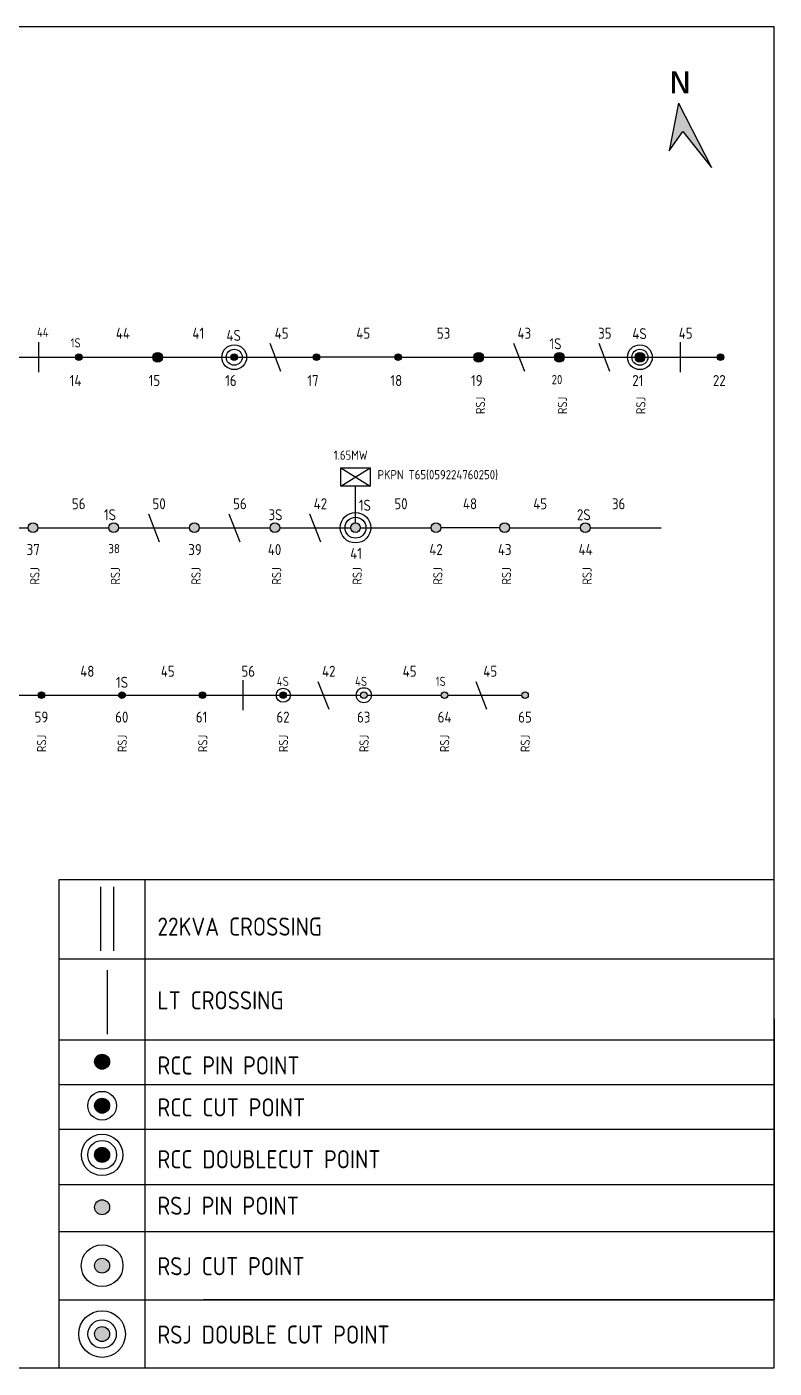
# Model space of a CAD drawing. Header units: millimetres. Extents: x 48530 to 51620, y -10326 to -9463.
# Drawn here: x 51167 to 51620, y -10277 to -9463 of the extents above; entities that cross this region are included whole.
import ezdxf

# ---------------------------------------------------------------- set-up
doc = ezdxf.new("R2010")
doc.units = ezdxf.units.MM
doc.styles.get("Standard").update_dxf_attribs({"font": 'dim.shx'})
pattern_1 = [(270, (60818.2314, 38928.143), (6.985, -1e-15), [5.08, -1.905]), (360, (60818.2314, 38928.143), (2e-15, 6.985), [5.08, -1.905])]
pattern_2 = [(270, (60912.6596, 38928.143), (6.985, -1e-15), [5.08, -1.905]), (360, (60912.6596, 38928.143), (2e-15, 6.985), [5.08, -1.905])]
pattern_3 = [(270, (60962.615, 38928.143), (6.985, -1e-15), [5.08, -1.905]), (360, (60962.615, 38928.143), (2e-15, 6.985), [5.08, -1.905])]
pattern_4 = [(270, (61012.16, 38928.143), (6.985, -1e-15), [5.08, -1.905]), (360, (61012.16, 38928.143), (2e-15, 6.985), [5.08, -1.905])]
pattern_5 = [(270, (61207.983, 38928.143), (6.985, -1e-15), [5.08, -1.905]), (360, (61207.983, 38928.143), (2e-15, 6.985), [5.08, -1.905])]

msp = doc.modelspace()

# ---------------------------------------------------------------- hatches: boundary and pattern name
h = msp.add_hatch(color=256)
h.dxf.hatch_style = 1
h.paths.add_polyline_path([(51562.3, -9508.98), (51556.57, -9537.91), (51564.88, -9526.2), (51582.25, -9548.1)])
h = msp.add_hatch()
h.set_pattern_fill('ANGLE', color=256, angle=-90)
h.set_pattern_definition(pattern_1)
h.paths.add_polyline_path([(51196.07, -9663.3, 1), (51200.03, -9663.3, 1)])
h = msp.add_hatch()
h.set_pattern_fill('ANGLE', color=256, angle=-90)
h.set_pattern_definition(pattern_1)
h.paths.add_polyline_path([(51196.07, -9663.3, 1), (51200.03, -9663.3, 1)])
h = msp.add_hatch(color=256)
h.dxf.hatch_style = 1
h.paths.add_polyline_path([(51200.03, -9663.3, 1), (51196.07, -9663.3, 1)])
h = msp.add_hatch(color=256)
h.dxf.hatch_style = 1
h.paths.add_polyline_path([(51243.04, -9663.3, 1), (51248.97, -9663.3, 1)])
h = msp.add_hatch()
h.set_pattern_fill('ANGLE', color=256, angle=-90)
h.set_pattern_definition(pattern_2)
h.paths.add_polyline_path([(51290.5, -9663.3, 1), (51294.46, -9663.3, 1)])
h = msp.add_hatch()
h.set_pattern_fill('ANGLE', color=256, angle=-90)
h.set_pattern_definition(pattern_2)
h.paths.add_polyline_path([(51290.5, -9663.3, 1), (51294.46, -9663.3, 1)])
h = msp.add_hatch(color=256)
h.dxf.hatch_style = 1
h.paths.add_polyline_path([(51294.46, -9663.3, 1), (51290.5, -9663.3, 1)])
h = msp.add_hatch()
h.set_pattern_fill('ANGLE', color=256, angle=-90)
h.set_pattern_definition(pattern_3)
h.paths.add_polyline_path([(51340.46, -9663.3, 1), (51344.41, -9663.3, 1)])
h = msp.add_hatch()
h.set_pattern_fill('ANGLE', color=256, angle=-90)
h.set_pattern_definition(pattern_3)
h.paths.add_polyline_path([(51340.46, -9663.3, 1), (51344.41, -9663.3, 1)])
h = msp.add_hatch(color=256)
h.dxf.hatch_style = 1
h.paths.add_polyline_path([(51344.41, -9663.3, 1), (51340.46, -9663.3, 1)])
h = msp.add_hatch()
h.set_pattern_fill('ANGLE', color=256, angle=-90)
h.set_pattern_definition(pattern_4)
h.paths.add_polyline_path([(51393.96, -9663.3, 1), (51390, -9663.3, 1)])
h = msp.add_hatch()
h.set_pattern_fill('ANGLE', color=256, angle=-90)
h.set_pattern_definition(pattern_4)
h.paths.add_polyline_path([(51390, -9663.3, 1), (51393.96, -9663.3, 1)])
h = msp.add_hatch(color=256)
h.dxf.hatch_style = 1
h.paths.add_polyline_path([(51393.96, -9663.3, 1), (51390, -9663.3, 1)])
at = {"lineweight": 5, "true_color": 0xed1f24}
h = msp.add_hatch(color=240, dxfattribs=at)
h.dxf.hatch_style = 1
h.paths.add_polyline_path([(51443.9, -9663.3, 1), (51437.97, -9663.3, 1)])
h = msp.add_hatch(color=240, dxfattribs=at)
h.dxf.hatch_style = 1
h.paths.add_polyline_path([(51492.86, -9663.3, 1), (51486.92, -9663.3, 1)])
h = msp.add_hatch(color=240, dxfattribs=at)
h.dxf.hatch_style = 1
h.paths.add_polyline_path([(51541.81, -9663.3, 1), (51535.88, -9663.3, 1)])
h = msp.add_hatch()
h.set_pattern_fill('ANGLE', color=256, angle=-90)
h.set_pattern_definition(pattern_5)
h.paths.add_polyline_path([(51589.78, -9663.3, 1), (51585.82, -9663.3, 1)])
h = msp.add_hatch()
h.set_pattern_fill('ANGLE', color=256, angle=-90)
h.set_pattern_definition(pattern_5)
h.paths.add_polyline_path([(51585.82, -9663.3, 1), (51589.78, -9663.3, 1)])
h = msp.add_hatch(color=256)
h.dxf.hatch_style = 1
h.paths.add_polyline_path([(51589.78, -9663.3, 1), (51585.82, -9663.3, 1)])
h = msp.add_hatch(color=240, dxfattribs=at)
h.dxf.hatch_style = 1
h.paths.add_polyline_path([(51167.35, -9766.85, 1), (51173.26, -9766.85, 1)])
h.paths.add_polyline_path([(51216.31, -9766.85, 1), (51222.21, -9766.85, 1)])
h.paths.add_polyline_path([(51265.26, -9766.85, 1), (51271.17, -9766.85, 1)])
h.paths.add_polyline_path([(51320.12, -9766.85, 1), (51314.22, -9766.85, 1)])
h.paths.add_polyline_path([(51369.08, -9766.85, 1), (51363.17, -9766.85, 1)])
h = msp.add_hatch(color=240, dxfattribs=at)
h.dxf.hatch_style = 1
h.paths.add_polyline_path([(51502.76, -9766.85, 1), (51508.67, -9766.85, 1)])
h.paths.add_polyline_path([(51459.72, -9766.85, 1), (51453.81, -9766.85, 1)])
h.paths.add_polyline_path([(51412.13, -9766.85, 1), (51418.04, -9766.85, 1)])
at = {"true_color": 0xed1f24}
h = msp.add_hatch(color=240, dxfattribs=at)
h.dxf.hatch_style = 1
h.paths.add_polyline_path([(51177.34, -9868.6, 1), (51173.38, -9868.6, 1)])
h = msp.add_hatch(color=240, dxfattribs=at)
h.dxf.hatch_style = 1
h.paths.add_polyline_path([(51226.29, -9868.6, 1), (51222.34, -9868.6, 1)])
h = msp.add_hatch(color=240, dxfattribs=at)
h.dxf.hatch_style = 1
h.paths.add_polyline_path([(51275.25, -9868.6, 1), (51271.29, -9868.6, 1)])
h = msp.add_hatch(color=240, dxfattribs=at)
h.dxf.hatch_style = 1
h.paths.add_polyline_path([(51320.25, -9868.6, 1), (51324.2, -9868.6, 1)])
h = msp.add_hatch(color=240, dxfattribs=at)
h.dxf.hatch_style = 1
h.paths.add_polyline_path([(51369.2, -9868.6, 1), (51373.16, -9868.6, 1)])
h.paths.add_polyline_path([(51422.12, -9868.6, 1), (51418.16, -9868.6, 1)])
h.paths.add_polyline_path([(51471.07, -9868.6, 1), (51467.12, -9868.6, 1)])
h = msp.add_hatch(color=256)
h.dxf.hatch_style = 1
h.paths.add_polyline_path([(51216.79, -10091.17, 1), (51207.72, -10091.17, 1)])
h = msp.add_hatch(color=256)
h.dxf.hatch_style = 1
h.paths.add_polyline_path([(51216.79, -10117.9, 1), (51207.72, -10117.9, 1)])
h = msp.add_hatch(color=256)
h.dxf.hatch_style = 1
h.paths.add_polyline_path([(51216.79, -10147.76, 1), (51207.72, -10147.76, 1)])
h = msp.add_hatch(color=240, dxfattribs=at)
h.dxf.hatch_style = 1
h.paths.add_polyline_path([(51207.72, -10179.59, 1), (51216.79, -10179.59, 1)])
h.paths.add_polyline_path([(51216.79, -10215.05, 1), (51207.72, -10215.05, 1)])
h.paths.add_polyline_path([(51216.79, -10256.59, 1), (51207.72, -10256.59, 1)])

# ---------------------------------------------------------------- linework, layer by layer
for p, q in [((51562.3, -9508.98), (51556.57, -9537.91)), ((51562.3, -9508.98), (51582.25, -9548.1)), ((51556.57, -9537.91), (51564.88, -9526.2)), ((51564.88, -9526.2), (51582.25, -9548.1)), ((51173.57, -9654.2), (51173.57, -9672.4)), ((51314.07, -9654.85), (51320.66, -9671.81)), ((51462.13, -9654.85), (51468.72, -9671.81)), ((51513.84, -9654.85), (51520.43, -9671.81)), ((51563.32, -9654.2), (51563.32, -9672.4)), ((51151.07, -9663.3), (51196.07, -9663.3)), ((51196.07, -9663.3), (51200.03, -9663.3)), ((51200.03, -9663.3), (51244.03, -9663.3)), ((51247.98, -9663.3), (51292.98, -9663.3)), ((51290.5, -9663.3), (51294.46, -9663.3)), ((51294.46, -9663.3), (51340.46, -9663.3)), ((51340.46, -9663.3), (51344.41, -9663.3)), ((51390, -9663.3), (51344.41, -9663.3)), ((51390, -9663.3), (51393.96, -9663.3)), ((51393.96, -9663.3), (51437.97, -9663.3)), ((51443.9, -9663.3), (51486.92, -9663.3)), ((51492.86, -9663.3), (51535.88, -9663.3)), ((51541.81, -9663.3), (51585.82, -9663.3)), ((51585.82, -9663.3), (51589.78, -9663.3)), ((51357.27, -9730.45), (51374.98, -9741.6)), ((51357.27, -9741.6), (51374.98, -9730.45)), ((51366.13, -9763.89), (51366.13, -9741.6)), ((51240.35, -9758.4), (51246.94, -9775.36)), ((51289.3, -9758.4), (51295.9, -9775.36)), ((51338.26, -9758.4), (51344.86, -9775.36)), ((51123.33, -9766.85), (51167.35, -9766.85)), ((51173.26, -9766.85), (51216.31, -9766.85)), ((51222.21, -9766.85), (51265.26, -9766.85)), ((51271.17, -9766.85), (51314.22, -9766.85)), ((51320.12, -9766.85), (51363.17, -9766.85)), ((51369.08, -9766.85), (51412.13, -9766.85)), ((51453.81, -9766.85), (51418.04, -9766.85)), ((51459.72, -9766.85), (51502.76, -9766.85)), ((51508.67, -9766.85), (51551.72, -9766.85)), ((51297.75, -9859.5), (51297.75, -9877.7)), ((51343.32, -9860.15), (51349.91, -9877.11)), ((51439.18, -9860.15), (51445.78, -9877.11)), ((51128.38, -9868.6), (51173.38, -9868.6)), ((51177.34, -9868.6), (51222.34, -9868.6)), ((51226.29, -9868.6), (51271.29, -9868.6)), ((51275.25, -9868.6), (51320.25, -9868.6)), ((51324.2, -9868.6), (51369.2, -9868.6)), ((51373.16, -9868.6), (51418.16, -9868.6)), ((51422.12, -9868.6), (51467.12, -9868.6)), ((51186.25, -9980.48), (51620.4, -9980.48)), ((51211.26, -9985.01), (51211.26, -10023.81)), ((51219.12, -9985.01), (51219.12, -10023.81)), ((51238.26, -9980.48), (51238.26, -10277.31)), ((51186.25, -10028.74), (51620.4, -10028.74)), ((51215.41, -10035.67), (51215.41, -10074.48)), ((51186.25, -10077.89), (51620.4, -10077.89)), ((51186.25, -10105.01), (51620.4, -10105.01)), ((51186.25, -10132.12), (51620.4, -10132.12)), ((51186.25, -10165.72), (51620.4, -10165.72)), ((51186.25, -10194.22), (51620.4, -10194.22)), ((51186.25, -10235.77), (51620.4, -10235.77))]:
    msp.add_line(p, q)
for points in [[(50468.55, -10277.06), (51620.4, -10277.06), (51620.4, -9462.62), (50468.55, -9462.62)], [(51357.27, -9730.45), (51374.98, -9730.45), (51374.98, -9741.6), (51357.27, -9741.6)]]:
    msp.add_lwpolyline(points, close=True)
for points in [[(51186.25, -10277.31), (51186.25, -9980.48)], [(51620.4, -10065.05), (51620.4, -10235.77), (51273.77, -10235.77)]]:
    msp.add_lwpolyline(points)
for centre, radius in [((51198.05, -9663.3), 1.98), ((51246.01, -9663.3), 2.97), ((51292.48, -9663.3), 7.53), ((51292.48, -9663.3), 4.84), ((51292.48, -9663.3), 1.98), ((51342.43, -9663.3), 1.98), ((51391.98, -9663.3), 1.98), ((51440.93, -9663.3), 2.97), ((51489.89, -9663.3), 2.97), ((51538.85, -9663.3), 7.53), ((51538.85, -9663.3), 4.84), ((51538.85, -9663.3), 2.97), ((51587.8, -9663.3), 1.98), ((51366.13, -9766.85), 9.24), ((51170.3, -9766.85), 2.95), ((51170.3, -9766.85), 2.95), ((51219.26, -9766.85), 2.95), ((51219.26, -9766.85), 2.95), ((51268.22, -9766.85), 2.95), ((51268.22, -9766.85), 2.95), ((51317.17, -9766.85), 2.95), ((51317.17, -9766.85), 2.95), ((51317.17, -9766.85), 2.95), ((51366.13, -9766.85), 6.35), ((51366.13, -9766.85), 2.95), ((51366.13, -9766.85), 2.95), ((51415.08, -9766.85), 2.95), ((51415.08, -9766.85), 2.95), ((51456.76, -9766.85), 2.95), ((51456.76, -9766.85), 2.95), ((51505.72, -9766.85), 2.95), ((51505.72, -9766.85), 2.95), ((51322.23, -9868.6), 4.3), ((51371.18, -9868.6), 4.59), ((51175.36, -9868.6), 1.98), ((51175.36, -9868.6), 1.98), ((51224.32, -9868.6), 1.98), ((51224.32, -9868.6), 1.98), ((51273.27, -9868.6), 1.98), ((51273.27, -9868.6), 1.98), ((51322.23, -9868.6), 1.98), ((51322.23, -9868.6), 1.98), ((51371.18, -9868.6), 1.98), ((51371.18, -9868.6), 1.98), ((51420.14, -9868.6), 1.98), ((51420.14, -9868.6), 1.98), ((51469.09, -9868.6), 1.98), ((51469.09, -9868.6), 1.98), ((51212.25, -10091.17), 4.54), ((51212.25, -10117.9), 8.72), ((51212.25, -10117.9), 4.54), ((51212.25, -10147.76), 12.55), ((51212.25, -10147.76), 8.72), ((51212.25, -10147.76), 4.54), ((51212.25, -10179.59), 4.54), ((51212.25, -10215.05), 12.67), ((51212.25, -10215.05), 4.54), ((51212.25, -10256.59), 14.18), ((51212.25, -10256.59), 8.61), ((51212.25, -10256.59), 4.54)]:
    msp.add_circle(centre, radius)

# ---------------------------------------------------------------- texts
at = {"attachment_point": 1}
for s, width, gutter_width, heights, insert, char_height in [('{\\fCourier New|b0|i0|c0|p49;N}', 87.3757, 66.75, [0], (51556.6, -9489.71), 13.3501), ('44', 36.4065, 27.81, [0], (51172.68, -9645.4), 5.563), ('44', 36.4065, 27.81, [0], (51220.64, -9645.4), 6.675), ('41', 36.4065, 27.81, [0], (51267.11, -9645.4), 6.675), ('45', 36.4065, 27.81, [0], (51317.07, -9645.4), 6.675), ('45', 36.4065, 27.81, [0], (51366.61, -9645.4), 6.675), ('53', 36.4065, 27.81, [0], (51415.57, -9645.4), 6.675), ('43', 36.4065, 27.81, [0], (51464.52, -9645.4), 6.675), ('35', 36.4065, 27.81, [0], (51513.48, -9645.4), 6.675), ('4S', 36.4065, 27.81, [0], (51534.27, -9645.62), 6.675), ('45', 36.4065, 27.81, [0], (51562.44, -9645.4), 6.675), ('1S', 36.4065, 27.81, [0], (51193.11, -9651.78), 5.563), ('4S', 36.4065, 27.81, [0], (51287.75, -9646.69), 6.675), ('1S', 36.4065, 27.81, [0], (51483.93, -9651.76), 6.675), ('14', 36.4065, 27.81, [0], (51192.55, -9674.1), 6.675), ('15', 36.4065, 27.81, [0], (51240.5, -9674.1), 6.675), ('16', 36.4065, 27.81, [0.315], (51286.98, -9674.1), 6.675), ('17', 36.4065, 27.81, [0], (51336.93, -9674.1), 6.675), ('18', 36.4065, 27.81, [0], (51387.35, -9674.1), 6.675), ('19', 36.4065, 27.81, [0], (51436.31, -9674.1), 6.675), ('20', 36.4065, 27.81, [0], (51485.26, -9674.1), 5.563), ('21', 36.4065, 27.81, [0], (51534.22, -9674.1), 6.675), ('22', 36.4065, 27.81, [0], (51583.18, -9674.1), 6.675), ('1.65MW', 36.4065, 27.81, [0], (51352.9, -9720), 5.563), ('PKPN T65(059224760250)', 124.0426, 27.81, [0], (51379.56, -9731.85), 5.5625), ('56', 36.4065, 27.81, [0], (51193.89, -9748.95), 6.675), ('50', 36.4065, 27.81, [0], (51242.85, -9748.95), 6.675), ('56', 36.4065, 27.81, [0], (51291.81, -9748.95), 6.675), ('42', 36.4065, 27.81, [0], (51340.76, -9748.95), 6.675), ('1S', 36.4065, 27.81, [0], (51368.15, -9749.86), 6.675), ('50', 36.4065, 27.81, [0], (51389.72, -9748.95), 6.675), ('48', 36.4065, 27.81, [0], (51431.4, -9748.95), 6.675), ('45', 36.4065, 27.81, [0], (51474.08, -9748.95), 6.675), ('36', 36.4065, 27.81, [0], (51521.88, -9748.95), 6.675), ('1S', 36.4065, 27.81, [0], (51213.38, -9755.62), 6.675), ('3S', 36.4065, 27.81, [0], (51313.3, -9755.62), 6.675), ('2S', 36.4065, 27.81, [0], (51500.62, -9755.62), 6.675), ('37', 36.4065, 27.81, [0], (51166.43, -9776.78), 6.675), ('38', 36.4065, 27.81, [0], (51216.09, -9776.78), 5.563), ('39', 36.4065, 27.81, [0], (51264.6, -9776.78), 6.675), ('40', 36.4065, 27.81, [0], (51312.88, -9776.78), 6.675), ('41', 36.4065, 27.81, [0], (51362.93, -9779.11), 6.675), ('42', 36.4065, 27.81, [0], (51410.95, -9776.78), 6.675), ('43', 36.4065, 27.81, [0], (51452.63, -9776.78), 6.675), ('44', 36.4065, 27.81, [0], (51501.58, -9776.78), 6.675), ('48', 36.4065, 27.81, [0], (51198.95, -9850.7), 6.675), ('1S', 36.4065, 27.81, [0], (51220.69, -9857.37), 6.675), ('45', 36.4065, 27.81, [0], (51247.91, -9850.7), 6.675), ('45', 36.4065, 27.81, [0], (51247.91, -9850.7), 6.675), ('56', 36.4065, 27.81, [0], (51296.86, -9850.7), 6.675), ('4S', 36.4065, 27.81, [0], (51318.35, -9857.37), 5.563), ('42', 36.4065, 27.81, [0], (51345.82, -9850.7), 6.675), ('4S', 36.4065, 27.81, [0], (51365.86, -9857.37), 5.563), ('45', 36.4065, 27.81, [0], (51394.77, -9850.7), 6.675), ('45', 36.4065, 27.81, [0], (51394.77, -9850.7), 6.675), ('1S', 36.4065, 27.81, [0], (51414.83, -9857.37), 5.563), ('45', 36.4065, 27.81, [0], (51443.73, -9850.7), 6.675), ('45', 36.4065, 27.81, [0], (51443.73, -9850.7), 6.675), ('59', 36.4065, 27.81, [0], (51171.23, -9878.53), 6.675), ('60', 36.4065, 27.81, [0], (51220.18, -9878.53), 6.675), ('61', 36.4065, 27.81, [0], (51269.14, -9878.53), 6.675), ('62', 36.4065, 27.81, [0], (51318.09, -9878.53), 6.675), ('63', 36.4065, 27.81, [0], (51367.05, -9878.53), 6.675), ('64', 36.4065, 27.81, [0], (51416.01, -9878.53), 6.675), ('65', 36.4065, 27.81, [0], (51464.96, -9878.53), 6.675), ('22KVA CROSSING', 218.8303, 55.07, [0], (51245.87, -10003.61), 11.0138), ('LT CROSSING', 218.8303, 55.07, [0], (51245.87, -10048.38), 11.0138), ('RCC PIN POINT', 218.8303, 55.07, [0], (51245.87, -10087.96), 11.0138), ('RCC CUT POINT', 218.8303, 55.07, [0], (51245.87, -10113.42), 11.0138), ('RCC DOUBLECUT POINT', 248.3369, 55.07, [0], (51245.87, -10144.91), 11.0138), ('RSJ PIN POINT', 218.8303, 55.07, [0], (51245.87, -10173.15), 11.0138), ('RSJ CUT POINT', 288.6476, 55.07, [0], (51245.87, -10209.88), 11.0138), ('RSJ DOUBLE CUT POINT', 288.6476, 55.07, [0], (51245.87, -10251.42), 11.0138)]:
    msp.add_mtext_dynamic_manual_height_columns(s, width=width, gutter_width=gutter_width, heights=heights, dxfattribs=dict(at, insert=insert, char_height=char_height))
at = {"char_height": 5.563, "attachment_point": 1, "rotation": 90}
for insert in [(51439.2, -9697.83), (51489.05, -9697.83), (51536.64, -9697.83), (51168.57, -9801.38), (51217.52, -9801.38), (51266.48, -9801.38), (51315.43, -9801.38), (51364.39, -9801.38), (51413.35, -9801.38), (51455.03, -9801.38), (51503.98, -9801.38), (51172.71, -9903.13), (51221.67, -9903.13), (51270.62, -9903.13), (51319.58, -9903.13), (51368.53, -9903.13), (51417.49, -9903.13), (51466.44, -9903.13)]:
    msp.add_mtext_dynamic_manual_height_columns('RSJ ', width=36.4065, gutter_width=27.81, heights=[0], dxfattribs=dict(at, insert=insert))

doc.saveas('drawing.dxf')
